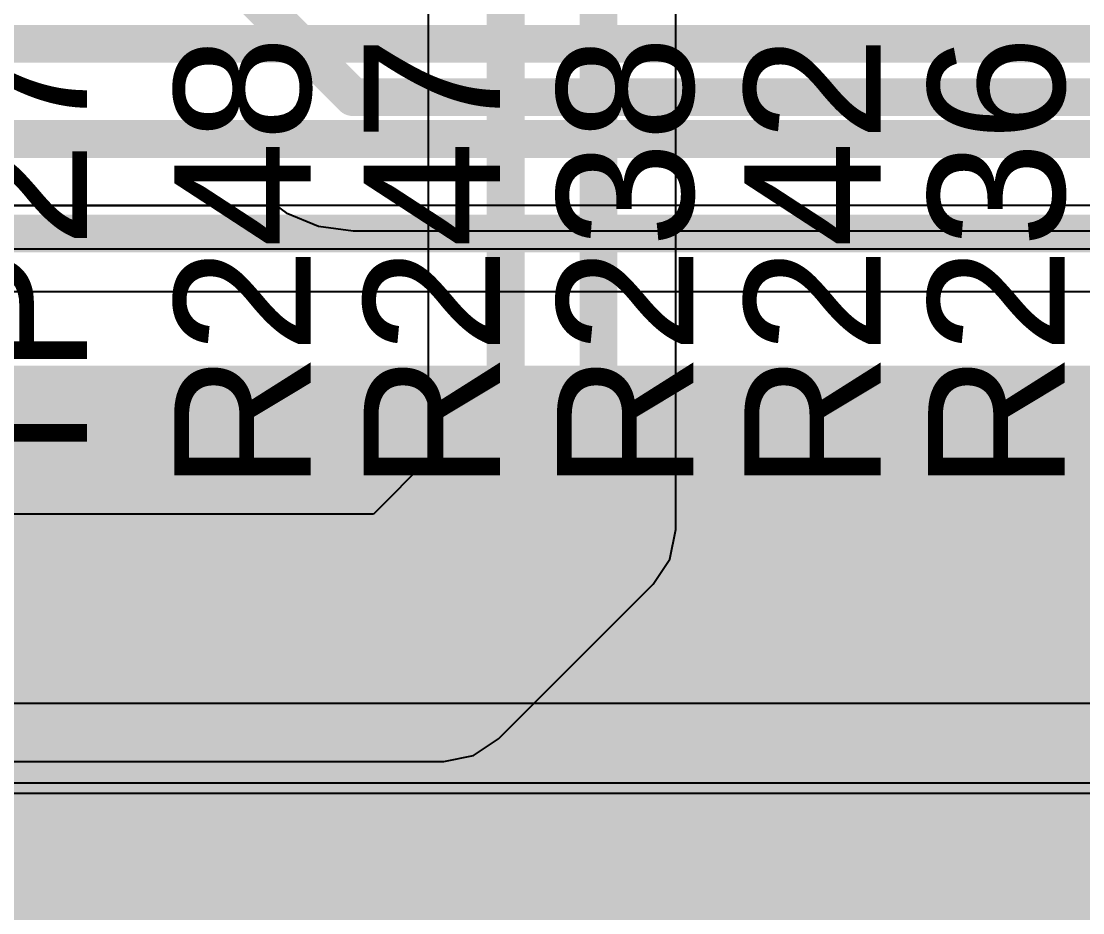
# Model space of a CAD drawing. Header units: inches. Extents: x 0 to 5379, y 0 to 5429.
# Drawn here: x 206.39 to 213.51, y 67.96 to 73.94 of the extents above; entities that cross this region are included whole.
import ezdxf

# ---------------------------------------------------------------- set-up
doc = ezdxf.new("R2010")
doc.units = ezdxf.units.IN
for name, color, linetype in [('Bottom Layer', 5, 'Continuous'), ('Bottom Solder', 6, 'Continuous'), ('PWR', 156, 'Continuous'), ('SIG 01', 90, 'Continuous'), ('Top Layer', 1, 'Continuous'), ('Top Overlay', 2, 'Continuous')]:
    doc.layers.add(name, color=color, linetype=linetype)
doc.styles.add('Arial', font='', dxfattribs={"height": 0.2})
doc.styles.get('Arial').set_extended_font_data('Arial')

msp = doc.modelspace()

# ---------------------------------------------------------------- hatches: boundary and pattern name
at = {"layer": 'Bottom Solder'}
msp.add_hatch(color=6, dxfattribs=at).paths.add_polyline_path([(191.3214, 66.929), (348.9706, 66.929), (348.9706, 71.631), (191.3214, 71.631)])

# ---------------------------------------------------------------- linework, layer by layer
at = {"layer": 'Bottom Layer'}
for p, q in [((243.3527, 72.7054), (205.6083, 72.7054)), ((205.6083, 72.7054), (208.1007, 72.7054)), ((208.1007, 72.7054), (208.1665, 72.6549)), ((208.1665, 72.6549), (208.3828, 72.5653)), ((208.3828, 72.5653), (208.6149, 72.5347)), ((208.6149, 72.5347), (215.1427, 72.5347))]:
    msp.add_line(p, q, dxfattribs=at)
for points in [[(207.5989, 74.4474, 0.254, 0.254, 0), (208.6149, 73.4314, 0.254, 0.254, 0)], [(208.6149, 73.4314, 0.254, 0.254, 0), (215.1427, 73.4314, 0.254, 0.254, 0)]]:
    msp.add_lwpolyline(points, format="xyseb", dxfattribs=at)
msp.add_lwpolyline([(208.5514, 73.4314, 0.127, 0.127, 1), (208.6784, 73.4314, 0.127, 0.127, 1)], format="xyseb", close=True, dxfattribs=at)
msp.add_lwpolyline([(208.5514, 73.4314, 0.127, 0.127, 1), (208.6784, 73.4314, 0.127, 0.127, 1)], format="xyseb", close=True, dxfattribs=at)
at = {"layer": 'PWR'}
for p, q in [((252.6839, 69.3674), (188.5743, 69.3674)), ((188.5281, 68.834), (253.1919, 68.834))]:
    msp.add_line(p, q, dxfattribs=at)
at = {"layer": 'SIG 01'}
for p, q in [((209.1195, 74.1755), (209.1195, 71.0051)), ((210.7783, 70.5325), (210.7783, 74.1755)), ((209.1195, 71.0051), (208.751, 70.6365)), ((208.751, 70.6365), (198.6075, 70.6365)), ((210.7388, 70.3343), (210.7783, 70.5325)), ((210.6266, 70.1663), (210.7388, 70.3343)), ((209.5896, 69.1293), (210.6266, 70.1663)), ((209.4215, 69.017), (209.5896, 69.1293)), ((146.1788, 68.9776), (209.2233, 68.9776)), ((209.2233, 68.9776), (209.4215, 69.017)), ((230.3759, 68.7623), (151.9535, 68.7623))]:
    msp.add_line(p, q, dxfattribs=at)
for points in [[(209.6375, 70.7905, 0.254, 0.254, 0), (209.6375, 74.39, 0.254, 0.254, 0)], [(210.2603, 70.5325, 0.254, 0.254, 0), (210.2603, 74.39, 0.254, 0.254, 0)], [(208.9655, 70.1186, 0.254, 0.254, 0), (209.6375, 70.7905, 0.254, 0.254, 0)], [(209.2233, 69.4956, 0.254, 0.254, 0), (210.2603, 70.5325, 0.254, 0.254, 0)], [(145.4851, 70.1186, 0.254, 0.254, 0), (208.9655, 70.1186, 0.254, 0.254, 0)], [(145.9643, 69.4956, 0.254, 0.254, 0), (209.2233, 69.4956, 0.254, 0.254, 0)], [(151.9535, 68.1796, 0.381, 0.381, 0), (230.6173, 68.1796, 0.381, 0.381, 0)]]:
    msp.add_lwpolyline(points, format="xyseb", dxfattribs=at)
for points in [[(209.574, 70.7905, 0.127, 0.127, 1), (209.701, 70.7905, 0.127, 0.127, 1)], [(209.574, 70.7905, 0.127, 0.127, 1), (209.701, 70.7905, 0.127, 0.127, 1)], [(210.1968, 70.5325, 0.127, 0.127, 1), (210.3238, 70.5325, 0.127, 0.127, 1)], [(210.1968, 70.5325, 0.127, 0.127, 1), (210.3238, 70.5325, 0.127, 0.127, 1)], [(208.902, 70.1186, 0.127, 0.127, 1), (209.029, 70.1186, 0.127, 0.127, 1)], [(208.902, 70.1186, 0.127, 0.127, 1), (209.029, 70.1186, 0.127, 0.127, 1)], [(209.1598, 69.4956, 0.127, 0.127, 1), (209.2868, 69.4956, 0.127, 0.127, 1)], [(209.1598, 69.4956, 0.127, 0.127, 1), (209.2868, 69.4956, 0.127, 0.127, 1)]]:
    msp.add_lwpolyline(points, format="xyseb", close=True, dxfattribs=at)
at = {"layer": 'Top Layer'}
for p, q in [((0.381, 72.4154), (350, 72.4154)), ((195.543, 72.1285), (217.5303, 72.1285))]:
    msp.add_line(p, q, dxfattribs=at)
for points in [[(203.9031, 73.7887, 0.254, 0.254, 0), (216.389, 73.7887, 0.254, 0.254, 0)], [(198.0455, 73.1514, 0.254, 0.254, 0), (216.887, 73.1514, 0.254, 0.254, 0)], [(195.543, 72.517, 0.254, 0.254, 0), (217.5303, 72.517, 0.254, 0.254, 0)]]:
    msp.add_lwpolyline(points, format="xyseb", dxfattribs=at)

# ---------------------------------------------------------------- texts
at = {"layer": 'Top Overlay', "style": 'Arial'}
for s, p in [('R248', (208.3307, 70.7903)), ('R238', (210.8961, 70.7903)), ('R236', (213.3837, 70.7903)), ('TP27', (206.8321, 70.7903)), ('R247', (209.6007, 70.7903)), ('R242', (212.1522, 70.7903))]:
    msp.add_text(s, height=0.9144, rotation=90, dxfattribs=at).set_placement(p)

doc.saveas('drawing.dxf')
